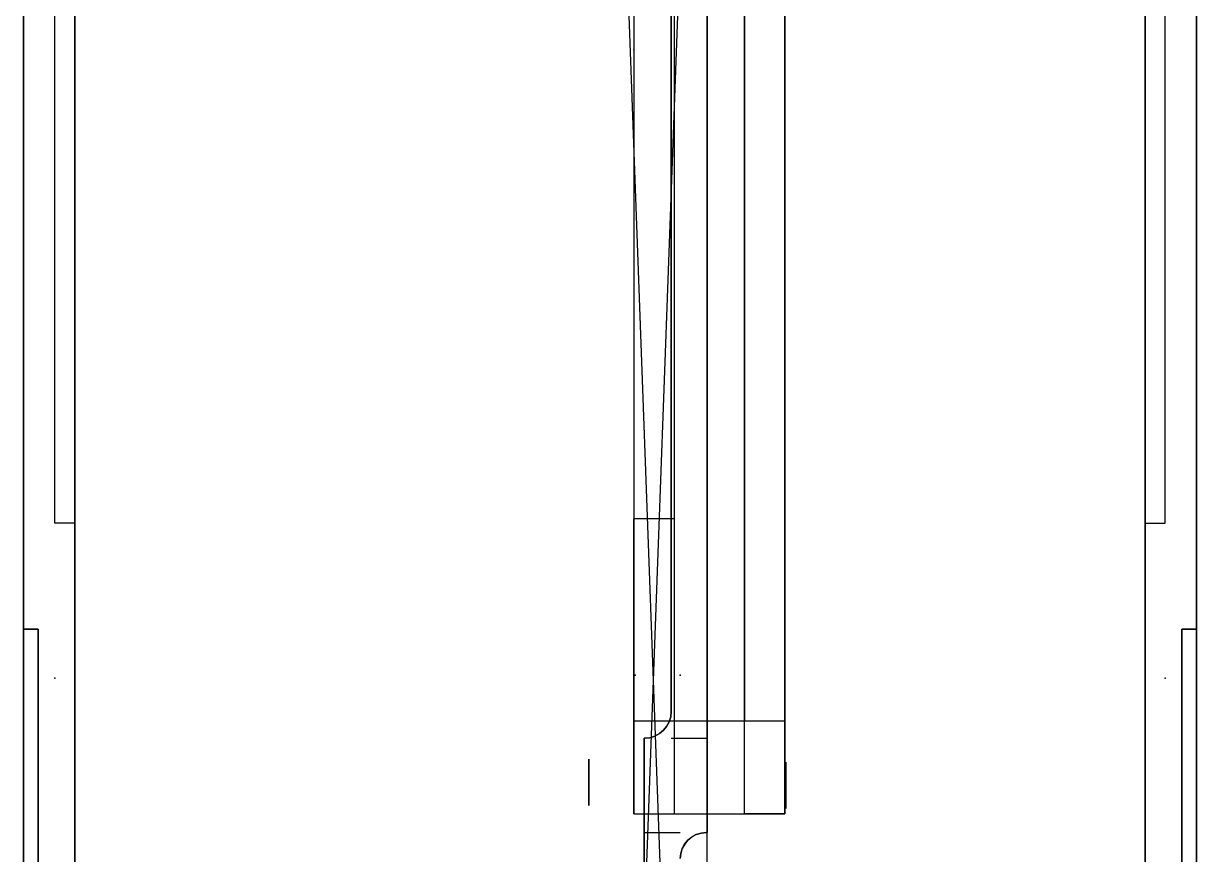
# Model space of a CAD drawing. Header units: centimetres. Extents: x -6.4 to 7.1, y 0 to 33.6.
# Drawn here: x -6.17 to 6.88, y 15.12 to 24.37 of the extents above; entities that cross this region are included whole.
import ezdxf

# ---------------------------------------------------------------- set-up
doc = ezdxf.new("R2010")
doc.units = ezdxf.units.CM
doc.header["$MEASUREMENT"] = 0
for name, color, linetype in [('1. Top rod v3_Sketch1', 7, 'Continuous'), ('1. Top rod v3_Sketch10', 7, 'Continuous'), ('1. Top rod v3_Sketch11', 7, 'Continuous'), ('1. Top rod v3_Sketch2', 7, 'Continuous'), ('1. Top rod v3_Sketch3', 7, 'Continuous'), ('1. Top rod v3_Sketch4', 7, 'Continuous'), ('1. Top rod v3_Sketch5', 7, 'Continuous'), ('1. Top rod v3_Sketch6', 7, 'Continuous'), ('1. Top rod v3_Sketch7', 7, 'Continuous'), ('1. Top rod v3_Sketch8', 7, 'Continuous'), ('1. Top rod v3_Sketch9', 7, 'Continuous'), ('3. Side rod v3_Sketch1', 7, 'Continuous'), ('3. Side rod v3_Sketch2', 7, 'Continuous'), ('3. Side rod v3_Sketch3', 7, 'Continuous'), ('3. Side rod v3_Sketch4', 7, 'Continuous'), ('3. Side rod v3_Sketch5', 7, 'Continuous'), ('3. Side rod v3_Sketch6', 7, 'Continuous'), ('3. Side rod v3_Sketch7', 7, 'Continuous'), ('3. Side rod v3_Sketch8', 7, 'Continuous'), ('3. Side rod v3_Sketch9', 7, 'Continuous'), ('6. GPU Holder v3_Sketch1', 7, 'Continuous'), ('6. GPU Holder v3_Sketch2', 7, 'Continuous'), ('6. GPU Holder v3_Sketch3', 7, 'Continuous'), ('6. GPU Holder v3_Sketch4', 7, 'Continuous'), ('6. GPU Holder v3_Sketch5', 7, 'Continuous'), ('6. GPU Holder v3_Sketch6', 7, 'Continuous'), ('6. GPU Holder v3_Sketch7', 7, 'Continuous'), ('6. GPU Holder v3_Sketch8', 7, 'Continuous'), ('99. Standoff 06mm v3_Sketch1', 7, 'Continuous'), ('99. Standoff 06mm v3_Sketch2', 7, 'Continuous'), ('99. Standoff 40mm v3_Sketch1', 7, 'Continuous'), ('99. Standoff 40mm v3_Sketch2', 7, 'Continuous')]:
    doc.layers.add(name, color=color, linetype=linetype)

# ---------------------------------------------------------------- blocks, each defined once
blk = doc.blocks.new('1.Toprodv3')
at = {"layer": '1. Top rod v3_Sketch1'}
for p, q in [((-16.375, 0.6), (16.375, 0.6)), ((-16.375, 0.6), (16.375, -0.6)), ((16.375, 0.6), (-16.271, -0.596)), ((-0.7, 0.6), (-1.75, 0.6)), ((-1.75, 0.6), (-1.75, 0.59)), ((-0.7, 0.2), (-0.7, 0.6)), ((-0.7, 0.6), (13.7, 0.6)), ((-1.75, -0.1), (-1.75, 0.3)), ((13.4, 0.2), (-0.4, 0.2)), ((-13.95, -0.1), (-1.75, -0.1)), ((-1.75, -0.1), (-0.7, -0.1)), ((-0.7, -0.1), (-0.7, -0.1))]:
    blk.add_line(p, q, dxfattribs=at)
for centre, radius, start, end in [((-2.04, 0.59), 0.29, 270, 0), ((-0.4, -0.1), 0.3, 90, 180)]:
    blk.add_arc(centre, radius, start, end, dxfattribs=at)
blk.add_point((0, 0), dxfattribs=at)
blk.add_point((0, 0), dxfattribs=at)
at = {"layer": '1. Top rod v3_Sketch10'}
blk.add_point((0, -0.2), dxfattribs=at)
at = {"layer": '1. Top rod v3_Sketch11'}
blk.add_point((0, -0.2), dxfattribs=at)
at = {"layer": '1. Top rod v3_Sketch2'}
for p, q in [((-1.75, 0.6), (16.275, 0.6)), ((-1.75, 0.59), (-1.75, 0.6)), ((13.4, 0.2), (-0.4, 0.2)), ((-0.7, -0.1), (-15.575, -0.1))]:
    blk.add_line(p, q, dxfattribs=at)
at = {"layer": '1. Top rod v3_Sketch2', "extrusion": (0, 0, -1)}
for centre, radius, start, end in [((2.04, 0.59), 0.29, 180, 270), ((0.4, -0.1), 0.3, 360, 90)]:
    blk.add_arc(centre, radius, start, end, dxfattribs=at)
at = {"layer": '1. Top rod v3_Sketch2'}
blk.add_point((0, 0), dxfattribs=at)
at = {"layer": '1. Top rod v3_Sketch3'}
for p, q in [((-1.75, 0.6), (16.275, 0.6)), ((-1.75, 0.59), (-1.75, 0.6)), ((13.4, 0.2), (-0.4, 0.2)), ((-0.7, -0.1), (-15.575, -0.1))]:
    blk.add_line(p, q, dxfattribs=at)
at = {"layer": '1. Top rod v3_Sketch3', "extrusion": (0, 0, -1)}
for centre, radius, start, end in [((2.04, 0.59), 0.29, 180, 270), ((0.4, -0.1), 0.3, 360, 90)]:
    blk.add_arc(centre, radius, start, end, dxfattribs=at)
at = {"layer": '1. Top rod v3_Sketch3'}
blk.add_point((0, 0), dxfattribs=at)
at = {"layer": '1. Top rod v3_Sketch4'}
for p, q in [((16.275, 0.6, 1), (-1.75, 0.6, 1)), ((-1.75, 0.6, 1), (-1.75, 0.59, 1)), ((-0.4, 0.2, 1), (13.4, 0.2, 1)), ((-15.575, -0.1, 1), (-0.7, -0.1, 1))]:
    blk.add_line(p, q, dxfattribs=at)
for centre, radius, start, end in [((-2.04, 0.59, 1), 0.29, 270, 0), ((-0.4, -0.1, 1), 0.3, 90, 180)]:
    blk.add_arc(centre, radius, start, end, dxfattribs=at)
blk.add_point((0, 0, 1), dxfattribs=at)
at = {"layer": '1. Top rod v3_Sketch5'}
for p, q in [((16.275, 0.6, 1), (-1.75, 0.6, 1)), ((-1.75, 0.6, 1), (-1.75, 0.59, 1)), ((-0.4, 0.2, 1), (13.4, 0.2, 1)), ((-15.575, -0.1, 1), (-0.7, -0.1, 1))]:
    blk.add_line(p, q, dxfattribs=at)
for centre, radius, start, end in [((-2.04, 0.59, 1), 0.29, 270, 0), ((-0.4, -0.1, 1), 0.3, 90, 180)]:
    blk.add_arc(centre, radius, start, end, dxfattribs=at)
blk.add_point((0, 0, 1), dxfattribs=at)
at = {"layer": '1. Top rod v3_Sketch6'}
blk.add_point((0, 0.3), dxfattribs=at)
at = {"layer": '1. Top rod v3_Sketch7'}
blk.add_point((0, 0.3), dxfattribs=at)
at = {"layer": '1. Top rod v3_Sketch8'}
for p, q in [((15.575, 0.6), (-1.75, 0.6)), ((-1.75, 0.6), (-1.75, 0.6, 1)), ((-1.75, 0.6, 1), (16.275, 0.6, 1)), ((-1.75, 0.6), (-1.4, 0.6)), ((-1.4, 0.6), (-1.4, 0.6, 0.195))]:
    blk.add_line(p, q, dxfattribs=at)
at = {"layer": '1. Top rod v3_Sketch8', "extrusion": (0, 1, 0)}
blk.add_circle((1.4, 0.195, 0.6), 0.15, dxfattribs=at)
at = {"layer": '1. Top rod v3_Sketch8'}
blk.add_point((0, 0.6), dxfattribs=at)
at = {"layer": '1. Top rod v3_Sketch9'}
for p, q in [((15.575, 0.6), (-1.75, 0.6)), ((-1.75, 0.6), (-1.75, 0.6, 1)), ((-1.75, 0.6, 1), (16.275, 0.6, 1))]:
    blk.add_line(p, q, dxfattribs=at)
at = {"layer": '1. Top rod v3_Sketch9', "extrusion": (0, 1, 0)}
for radius, start, end in [(0.126, 40.7378, 139.2622), (0.154, 255.0324, 284.9676)]:
    blk.add_arc((1.4, 0.195, 0.6), radius, start, end, dxfattribs=at)
at = {"layer": '1. Top rod v3_Sketch9'}
for points, knots in [([(-1.496, 0.6, 0.278), (-1.508, 0.6, 0.266), (-1.518, 0.6, 0.252), (-1.532, 0.6, 0.221), (-1.536, 0.6, 0.204), (-1.538, 0.6, 0.169), (-1.535, 0.6, 0.151), (-1.522, 0.6, 0.116), (-1.512, 0.6, 0.1), (-1.492, 0.6, 0.077), (-1.482, 0.6, 0.069), (-1.462, 0.6, 0.056), (-1.451, 0.6, 0.05), (-1.44, 0.6, 0.046)], [0, 0, 0, 0, 0.050111, 0.050111, 0.1022615, 0.1022615, 0.1564505, 0.1564505, 0.2126771, 0.2126771, 0.2485205, 0.2485205, 0.2851428, 0.2851428, 0.2851428, 0.2851428]), ([(-1.36, 0.6, 0.046), (-1.342, 0.6, 0.053), (-1.325, 0.6, 0.063), (-1.296, 0.6, 0.089), (-1.285, 0.6, 0.104), (-1.269, 0.6, 0.138), (-1.264, 0.6, 0.156), (-1.262, 0.6, 0.192), (-1.265, 0.6, 0.209), (-1.274, 0.6, 0.236), (-1.279, 0.6, 0.245), (-1.29, 0.6, 0.263), (-1.297, 0.6, 0.271), (-1.304, 0.6, 0.278)], [0, 0, 0, 0, 0.0590387, 0.0590387, 0.1160334, 0.1160334, 0.1709834, 0.1709834, 0.2238878, 0.2238878, 0.2555052, 0.2555052, 0.2863474, 0.2863474, 0.2863474, 0.2863474])]:
    blk.add_open_spline(points, degree=3, knots=knots, dxfattribs=at)
blk.add_point((0, 0.6), dxfattribs=at)
blk = doc.blocks.new('3.Siderodv3')
at = {"layer": '3. Side rod v3_Sketch1'}
for p, q in [((-16.375, 0, -0.5), (16.375, 0, -0.5)), ((16.375, 0, 0.5), (-16.375, 0, 0.5)), ((-16.375, 0, -0.5), (16.375, 0, 0.5)), ((16.375, 0, -0.5), (-16.375, 0, 0.5))]:
    blk.add_line(p, q, dxfattribs=at)
blk.add_point((0, 0), dxfattribs=at)
blk.add_point((0, 0), dxfattribs=at)
at = {"layer": '3. Side rod v3_Sketch2'}
for p, q in [((16.375, 0.57, -0.5), (-16.375, 0.57, -0.5)), ((-16.375, 0.57, 0.5), (16.375, 0.57, 0.5))]:
    blk.add_line(p, q, dxfattribs=at)
blk.add_point((0, 0.57), dxfattribs=at)
at = {"layer": '3. Side rod v3_Sketch3'}
blk.add_point((0, 0.35), dxfattribs=at)
at = {"layer": '3. Side rod v3_Sketch4'}
blk.add_point((0, 0.35), dxfattribs=at)
at = {"layer": '3. Side rod v3_Sketch5'}
for p, q in [((16.375, 0.57, 0.5), (-15.375, 0.57, 0.5)), ((0.543, 0.163, 0.5), (-13.857, 0.163, 0.5)), ((0.543, 0, 0.5), (0.543, 0.163, 0.5)), ((-16.325, 0, 0.5), (16.375, 0, 0.5)), ((-13.857, 0, 0.5), (0.543, 0, 0.5))]:
    blk.add_line(p, q, dxfattribs=at)
blk.add_point((0, 0, 0.5), dxfattribs=at)
at = {"layer": '3. Side rod v3_Sketch6'}
for p, q in [((16.375, 0.57, 0.5), (-15.375, 0.57, 0.5)), ((-15.375, 0.57, 0.5), (1.725, 0.57, 0.5)), ((1.725, 0.57, 0.5), (1.725, 0.35, 0.5)), ((1.725, 0.35, 0.5), (16.375, 0.35, 0.5)), ((-13.857, 0.163, 0.5), (0.543, 0.163, 0.5)), ((0.543, 0.163, 0.5), (0.543, 0, 0.5)), ((0.543, 0, 0.5), (16.375, 0, 0.5))]:
    blk.add_line(p, q, dxfattribs=at)
blk.add_point((0, 0, 0.5), dxfattribs=at)
at = {"layer": '3. Side rod v3_Sketch7'}
for p, q in [((1.675, 0.57, -0.5), (-15.375, 0.57, -0.5)), ((-15.375, 0.57, 0.5), (1.675, 0.57, 0.5)), ((-12.025, 0.57), (-1.195, 0.57)), ((-1.195, 0.57), (1.225, 0.57)), ((1.725, 0.57, 0.45), (1.725, 0.57, -0.45))]:
    blk.add_line(p, q, dxfattribs=at)
at = {"layer": '3. Side rod v3_Sketch7', "extrusion": (0, 1, 0)}
for centre in [(1.195, 0, 0.57), (-1.225, 0, 0.57)]:
    blk.add_circle(centre, 0.15, dxfattribs=at)
for centre, start, end in [((-1.675, -0.45, 0.57), 180, 270), ((-1.675, 0.45, 0.57), 90, 180)]:
    blk.add_arc(centre, 0.05, start, end, dxfattribs=at)
at = {"layer": '3. Side rod v3_Sketch7'}
blk.add_point((0, 0.57), dxfattribs=at)
at = {"layer": '3. Side rod v3_Sketch8'}
for p, q in [((16.275, 0, 0.5), (0.543, 0, 0.5)), ((0.543, 0, 0.5), (0.543, 0, -0.5)), ((0.543, 0, -0.5), (16.275, 0, -0.5))]:
    blk.add_line(p, q, dxfattribs=at)
at = {"layer": '3. Side rod v3_Sketch8', "extrusion": (0, -1, 0)}
blk.add_circle((1.225, 0), 0.15, dxfattribs=at)
at = {"layer": '3. Side rod v3_Sketch8'}
blk.add_point((0, 0), dxfattribs=at)
at = {"layer": '3. Side rod v3_Sketch9'}
for p, q in [((0.543, 0, -0.5), (16.275, 0, -0.5)), ((0.543, 0, 0.5), (0.543, 0, -0.5)), ((16.275, 0, 0.5), (0.543, 0, 0.5))]:
    blk.add_line(p, q, dxfattribs=at)
at = {"layer": '3. Side rod v3_Sketch9', "extrusion": (0, -1, 0)}
for radius in [0.318, 0.15]:
    blk.add_circle((1.225, 0), radius, dxfattribs=at)
at = {"layer": '3. Side rod v3_Sketch9'}
blk.add_point((0, 0), dxfattribs=at)
blk = doc.blocks.new('6.GPUHolderv3')
at = {"layer": '6. GPU Holder v3_Sketch1'}
for p, q in [((8.5, 0, -0.725), (-8.5, 0, -0.725)), ((8.5, 0, 0.725), (-8.5, 0, -0.725)), ((-8.5, 0, 0.725), (8.5, 0, 0.725)), ((-8.5, 0, -0.725), (-8.5, 0, 0.725)), ((-8.5, 0, 0.725), (8.5, 0, -0.725)), ((8.5, 0, 0.725), (8.5, 0, -0.725))]:
    blk.add_line(p, q, dxfattribs=at)
blk.add_point((0, 0), dxfattribs=at)
blk.add_point((0, 0), dxfattribs=at)
at = {"layer": '6. GPU Holder v3_Sketch2'}
for p, q in [((-8.5, 0, 0.725), (-8.5, 0, -0.725)), ((-8.5, 0, -0.725), (8.5, 0, -0.725)), ((8.5, 0, 0.725), (-8.5, 0, 0.725)), ((8.5, 0, 0.275), (-8.5, 0, 0.275)), ((-8.5, 0, 0.725), (-8.5, 0, -0.725)), ((-4.75, 0, 0.725), (-8.5, 0, 0.725)), ((-8.5, 0, -0.725), (8.5, 0, -0.725)), ((-8.5, 0, 0.275), (-8.5, 0, -0.725)), ((-8.5, 0, -0.725), (-4.75, 0, -0.725)), ((-5.55, 0, 0.275), (-4.75, 0, 0.275)), ((-5.55, 0, 0.725), (-5.55, 0, 0.275)), ((-4.75, 0, 0.725), (-5.55, 0, 0.725)), ((-4.75, 0, -0.725), (-4.75, 0, 0.725)), ((-4.75, 0, 0.275), (-4.75, 0, 0.725)), ((8.5, 0, -0.725), (5.225, 0, -0.725)), ((5.225, 0, -0.725), (5.225, 0, 0.725)), ((6.025, 0, 0.275), (5.225, 0, 0.275)), ((5.225, 0, 0.725), (6.025, 0, 0.725)), ((5.225, 0, 0.725), (8.5, 0, 0.725)), ((5.225, 0, 0.275), (5.225, 0, 0.725)), ((6.025, 0, 0.725), (6.025, 0, 0.275)), ((8.5, 0, -0.725), (8.5, 0, 0.725)), ((8.5, 0, -0.725), (8.5, 0, 0.275)), ((8.5, 0, 0.725), (8.5, 0, -0.725))]:
    blk.add_line(p, q, dxfattribs=at)
blk.add_point((0, 0), dxfattribs=at)
at = {"layer": '6. GPU Holder v3_Sketch3'}
for p, q in [((-8.5, 1.68, -0.725), (8.5, 1.68, -0.725)), ((-8.5, 0, -0.725), (-8.5, 1.68, -0.725)), ((-7, 1.68, -0.725), (-8.5, 1.68, -0.725)), ((-8.5, 1.68, -0.725), (-8.5, 0, -0.725)), ((-4.75, 1.68, -0.725), (-8.5, 1.68, -0.725)), ((-8.5, 1.23, -0.725), (-8.5, 1.68, -0.725)), ((-8.5, 1.68, -0.725), (-8.5, 1.23, -0.725)), ((-8.5, 1.68, -0.725), (8.5, 1.68, -0.725)), ((-7, 0, -0.725), (-7, 1.68, -0.725)), ((-4.75, 1.23, -0.725), (-4.75, 1.68, -0.725)), ((5.22, 1.68, -0.725), (8.5, 1.68, -0.725)), ((5.22, 1.23, -0.725), (5.22, 1.68, -0.725)), ((7.47, 1.68, -0.725), (8.5, 1.68, -0.725)), ((7.47, 0, -0.725), (7.47, 1.68, -0.725)), ((8.5, 1.68, -0.725), (8.5, 0, -0.725)), ((8.5, 1.68, -0.725), (8.5, 0, -0.725)), ((8.5, 1.68, -0.725), (8.5, 1.23, -0.725)), ((8.5, 1.68, -0.725), (8.5, 1.23, -0.725)), ((-8.5, 1.23, -0.725), (-4.75, 1.23, -0.725)), ((8.5, 1.23, -0.725), (-8.5, 1.23, -0.725)), ((8.5, 1.23, -0.725), (5.22, 1.23, -0.725)), ((8.5, 0.45, -0.725), (-8.5, 0.45, -0.725)), ((-8.5, 0.45, -0.725), (-8.5, 0, -0.725)), ((8.5, 0, -0.725), (8.5, 0.45, -0.725)), ((-8.5, 0, -0.725), (-7, 0, -0.725)), ((8.5, 0, -0.725), (-8.5, 0, -0.725)), ((-8.5, 0, -0.725), (8.5, 0, -0.725)), ((8.5, 0, -0.725), (7.47, 0, -0.725))]:
    blk.add_line(p, q, dxfattribs=at)
blk.add_point((0, 0, -0.725), dxfattribs=at)
at = {"layer": '6. GPU Holder v3_Sketch4'}
for p, q in [((-8.5, 0, -0.725), (8.5, 0, -0.725)), ((-5.55, 0, 0.275), (-8.5, 0, 0.275)), ((-8.5, 0, 0.275), (-8.5, 0, -0.725)), ((-5.55, 0, 0.725), (-5.55, 0, 0.275)), ((-4.75, 0, 0.275), (-5.55, 0, 0.275)), ((-4.75, 0, 0.725), (-5.55, 0, 0.725)), ((-5.55, 0, 0.725), (-4.75, 0, 0.725)), ((-5.55, 0, 0.275), (-5.55, 0, 0.725)), ((5.225, 0, 0.275), (-4.75, 0, 0.275)), ((-4.75, 0, 0.725), (-4.75, 0, 0.275)), ((-4.75, 0, 0.275), (-4.75, 0, 0.725)), ((5.225, 0, 0.275), (5.225, 0, 0.725)), ((6.025, 0, 0.725), (5.225, 0, 0.725)), ((5.225, 0, 0.725), (6.025, 0, 0.725)), ((6.025, 0, 0.275), (5.225, 0, 0.275)), ((5.225, 0, 0.725), (5.225, 0, 0.275)), ((6.025, 0, 0.725), (6.025, 0, 0.275)), ((6.025, 0, 0.275), (6.025, 0, 0.725)), ((8.5, 0, 0.275), (6.025, 0, 0.275)), ((8.5, 0, -0.725), (8.5, 0, 0.275))]:
    blk.add_line(p, q, dxfattribs=at)
blk.add_point((0, 0), dxfattribs=at)
at = {"layer": '6. GPU Holder v3_Sketch5'}
for p, q in [((-8.5, 0, 0.275), (-8.5, 0, -0.725)), ((-5.55, 0, -0.725), (-8.5, 0, -0.725)), ((-8.5, 0, -0.725), (8.5, 0, -0.725)), ((-8.5, 0, 0.275), (-5.55, 0, 0.275)), ((8.5, 0, 0.275), (-8.5, 0, 0.275)), ((-8.5, 0, -0.725), (8.5, 0, -0.725)), ((8.5, 0, -0.375), (-8.5, 0, -0.375)), ((-8.5, 0, -0.725), (-8.5, 0, 0.275)), ((-8.5, 0, -0.375), (-8.5, 0, -0.725)), ((-5.55, 0, 0.275), (-5.55, 0, -0.725)), ((-4.75, 0, -0.375), (-5.55, 0, -0.375)), ((-5.55, 0, -0.375), (-5.55, 0, 0.275)), ((-5.55, 0, 0.275), (-4.75, 0, 0.275)), ((-4.75, 0, 0.275), (-4.75, 0, -0.375)), ((-4.75, 0, -0.065), (-4.75, 0, -0.375)), ((5.22, 0, -0.065), (-4.75, 0, -0.065)), ((-4.75, 0, -0.375), (5.22, 0, -0.375)), ((6.02, 0, 0.275), (5.22, 0, 0.275)), ((5.22, 0, 0.275), (5.22, 0, -0.375)), ((5.22, 0, -0.375), (5.22, 0, -0.065)), ((5.22, 0, -0.375), (6.02, 0, -0.375)), ((8.5, 0, 0.275), (6.02, 0, 0.275)), ((6.02, 0, 0.275), (6.02, 0, -0.375)), ((6.02, 0, -0.375), (8.5, 0, -0.375)), ((6.02, 0, -0.375), (6.02, 0, 0.275)), ((8.5, 0, -0.375), (8.5, 0, 0.275)), ((8.5, 0, -0.725), (8.5, 0, 0.275)), ((8.5, 0, -0.725), (8.5, 0, -0.375))]:
    blk.add_line(p, q, dxfattribs=at)
blk.add_point((0, 0), dxfattribs=at)
at = {"layer": '6. GPU Holder v3_Sketch6'}
for p, q in [((-8.5, 0, -0.725), (-8.5, 1.68, -0.725)), ((-8.5, 1.68, -0.725), (-4.75, 1.68, -0.725)), ((-7.8, 1.68, -0.725), (-7.8, 0, -0.725)), ((-4.75, 1.68, -0.725), (-7.8, 1.68, -0.725)), ((-4.75, 0, -0.725), (-4.75, 1.68, -0.725)), ((-4.75, 1.68, -0.725), (-4.75, 1.23, -0.725)), ((5.22, 1.23, -0.725), (5.22, 1.68, -0.725)), ((5.22, 1.68, -0.725), (8.5, 1.68, -0.725)), ((8.5, 1.68, -0.725), (8.5, 0, -0.725)), ((-4.75, 1.525, -0.725), (-8.5, 1.525, -0.725)), ((-8.5, 1.525, -0.725), (-8.5, 0, -0.725)), ((-4.75, 0, -0.725), (-4.75, 1.525, -0.725)), ((-7, 1.23, -0.725), (-7, 0.45, -0.725)), ((-4.75, 1.23, -0.725), (-7, 1.23, -0.725)), ((7.47, 1.23, -0.725), (5.22, 1.23, -0.725)), ((7.47, 0.45, -0.725), (7.47, 1.23, -0.725)), ((-7, 0.45, -0.725), (7.47, 0.45, -0.725)), ((-8.5, 0, -0.725), (-4.75, 0, -0.725)), ((8.5, 0, -0.725), (-8.5, 0, -0.725)), ((-7.8, 0, -0.725), (-4.75, 0, -0.725))]:
    blk.add_line(p, q, dxfattribs=at)
blk.add_point((0, 0, -0.725), dxfattribs=at)
at = {"layer": '6. GPU Holder v3_Sketch7'}
for p, q in [((8.5, 1.68, -0.725), (5.22, 1.68, -0.725)), ((5.22, 1.68, -0.725), (5.22, 1.68, 0.275)), ((5.22, 1.68, 0.275), (5.225, 1.68, 0.275)), ((5.225, 1.68, 0.725), (6.025, 1.68, 0.725)), ((5.225, 1.68, 0.275), (5.225, 1.68, 0.725)), ((5.625, 1.68, 0.725), (5.625, 1.68, 0.365)), ((5.625, 1.68, 0.365), (5.625, 1.68, -0.239)), ((6.025, 1.68, 0.725), (6.025, 1.68, 0.275)), ((6.025, 1.68, 0.275), (8.5, 1.68, 0.275)), ((8.5, 1.68, 0.275), (8.5, 1.68, -0.725))]:
    blk.add_line(p, q, dxfattribs=at)
at = {"layer": '6. GPU Holder v3_Sketch7', "extrusion": (0, 1, 0)}
for centre in [(-5.625, 0.365, 1.68), (-5.625, -0.239, 1.68)]:
    blk.add_circle(centre, 0.128, dxfattribs=at)
at = {"layer": '6. GPU Holder v3_Sketch7'}
blk.add_point((0, 1.68), dxfattribs=at)
at = {"layer": '6. GPU Holder v3_Sketch8'}
for p, q in [((5.22, 1.68, 0.275), (5.225, 1.68, 0.275)), ((5.22, 1.68, -0.725), (5.22, 1.68, 0.275)), ((8.5, 1.68, -0.725), (5.22, 1.68, -0.725)), ((5.225, 1.68, 0.725), (6.025, 1.68, 0.725)), ((5.225, 1.68, 0.275), (5.225, 1.68, 0.725)), ((6.025, 1.68, 0.725), (6.025, 1.68, 0.275)), ((6.025, 1.68, 0.275), (8.5, 1.68, 0.275)), ((8.5, 1.68, -0.225), (8.15, 1.68, -0.225)), ((8.5, 1.68, 0.275), (8.5, 1.68, -0.725))]:
    blk.add_line(p, q, dxfattribs=at)
at = {"layer": '6. GPU Holder v3_Sketch8', "extrusion": (0, 1, 0)}
for centre in [(-5.625, -0.239, 1.68), (-5.625, 0.365, 1.68), (-8.15, -0.225, 1.68)]:
    blk.add_circle(centre, 0.128, dxfattribs=at)
at = {"layer": '6. GPU Holder v3_Sketch8'}
blk.add_point((0, 1.68), dxfattribs=at)
blk = doc.blocks.new('99.Standoff40mmv3')
at = {"layer": '99. Standoff 40mm v3_Sketch1'}
for p, q in [((-0.12925, 0, -0.22387), (-0.2585, 0)), ((-0.2585, 0), (-0.12925, 0, 0.22387)), ((-0.12925, 0, 0.22387), (0.12925, 0, 0.22387)), ((0.12925, 0, -0.22387), (-0.12925, 0, -0.22387)), ((0.12925, 0, 0.22387), (0.2585, 0)), ((0.2585, 0), (0.12925, 0, -0.22387))]:
    blk.add_line(p, q, dxfattribs=at)
at = {"layer": '99. Standoff 40mm v3_Sketch1', "extrusion": (0, 1, 0)}
blk.add_circle((0, 0), 0.2585, dxfattribs=at)
at = {"layer": '99. Standoff 40mm v3_Sketch1'}
blk.add_point((0, 0), dxfattribs=at)
blk.add_point((0, 0), dxfattribs=at)
at = {"layer": '99. Standoff 40mm v3_Sketch2'}
for p, q in [((-0.12925, 0, 0.22387), (-0.2585, 0)), ((-0.2585, 0), (-0.12925, 0, -0.22387)), ((0.12925, 0, 0.22387), (-0.12925, 0, 0.22387)), ((-0.12925, 0, -0.22387), (0.12925, 0, -0.22387)), ((0.12925, 0, -0.22387), (0.2585, 0)), ((0.2585, 0), (0.12925, 0, 0.22387))]:
    blk.add_line(p, q, dxfattribs=at)
at = {"layer": '99. Standoff 40mm v3_Sketch2', "extrusion": (0, -1, 0)}
blk.add_circle((0, 0), 0.15, dxfattribs=at)
at = {"layer": '99. Standoff 40mm v3_Sketch2'}
blk.add_point((0, 0), dxfattribs=at)
blk = doc.blocks.new('99.Standoff06mmv3')
at = {"layer": '99. Standoff 06mm v3_Sketch1'}
for p, q in [((-0.2585, 0), (-0.12925, 0, 0.22387)), ((-0.12925, 0, -0.22387), (-0.2585, 0)), ((-0.12925, 0, 0.22387), (0.12925, 0, 0.22387)), ((0.12925, 0, -0.22387), (-0.12925, 0, -0.22387)), ((0.12925, 0, 0.22387), (0.2585, 0)), ((0.2585, 0), (0.12925, 0, -0.22387))]:
    blk.add_line(p, q, dxfattribs=at)
at = {"layer": '99. Standoff 06mm v3_Sketch1', "extrusion": (0, 1, 0)}
blk.add_circle((0, 0), 0.2585, dxfattribs=at)
at = {"layer": '99. Standoff 06mm v3_Sketch1'}
blk.add_point((0, 0), dxfattribs=at)
blk.add_point((0, 0), dxfattribs=at)
at = {"layer": '99. Standoff 06mm v3_Sketch2'}
for p, q in [((-0.2585, 0), (-0.12925, 0, -0.22387)), ((-0.12925, 0, 0.22387), (-0.2585, 0)), ((-0.12925, 0, -0.22387), (0.12925, 0, -0.22387)), ((0.12925, 0, 0.22387), (-0.12925, 0, 0.22387)), ((0.12925, 0, -0.22387), (0.2585, 0)), ((0.2585, 0), (0.12925, 0, 0.22387))]:
    blk.add_line(p, q, dxfattribs=at)
at = {"layer": '99. Standoff 06mm v3_Sketch2', "extrusion": (0, -1, 0)}
blk.add_circle((0, 0), 0.15, dxfattribs=at)
at = {"layer": '99. Standoff 06mm v3_Sketch2'}
blk.add_point((0, 0), dxfattribs=at)

msp = doc.modelspace()

# ---------------------------------------------------------------- block references
at = {"extrusion": (2.22045e-16, 1.73425e-17, -1), "rotation": 89.9999999999997}
msp.add_blockref('3.Siderodv3', (6.165, 17.08, -6.072), dxfattribs=at)
at = {"extrusion": (1.38398e-17, -6.04315e-15, -1), "rotation": 89.99999999999979}
msp.add_blockref('1.Toprodv3', (-0.841, 17.11, 9.346), dxfattribs=at)
for name, p, rotation in [('3.Siderodv3', (6.885, 17.08, 6.072), 89.99999999999991), ('99.Standoff06mmv3', (0.126, 15.92, 6.054), 270), ('99.Standoff40mmv3', (2.315, 15.885, 6.072), 270), ('99.Standoff06mmv3', (0.741, 15.71, -9.541), 89.99999999999994)]:
    msp.add_blockref(name, p, dxfattribs=dict(rotation=rotation))
at = {"extrusion": (-5.30839e-17, 3.70338e-14, -1), "rotation": 270.0000000000001}
msp.add_blockref('6.GPUHolderv3', (-2.306, 24.07, -5.829), dxfattribs=at)

doc.saveas('drawing.dxf')
